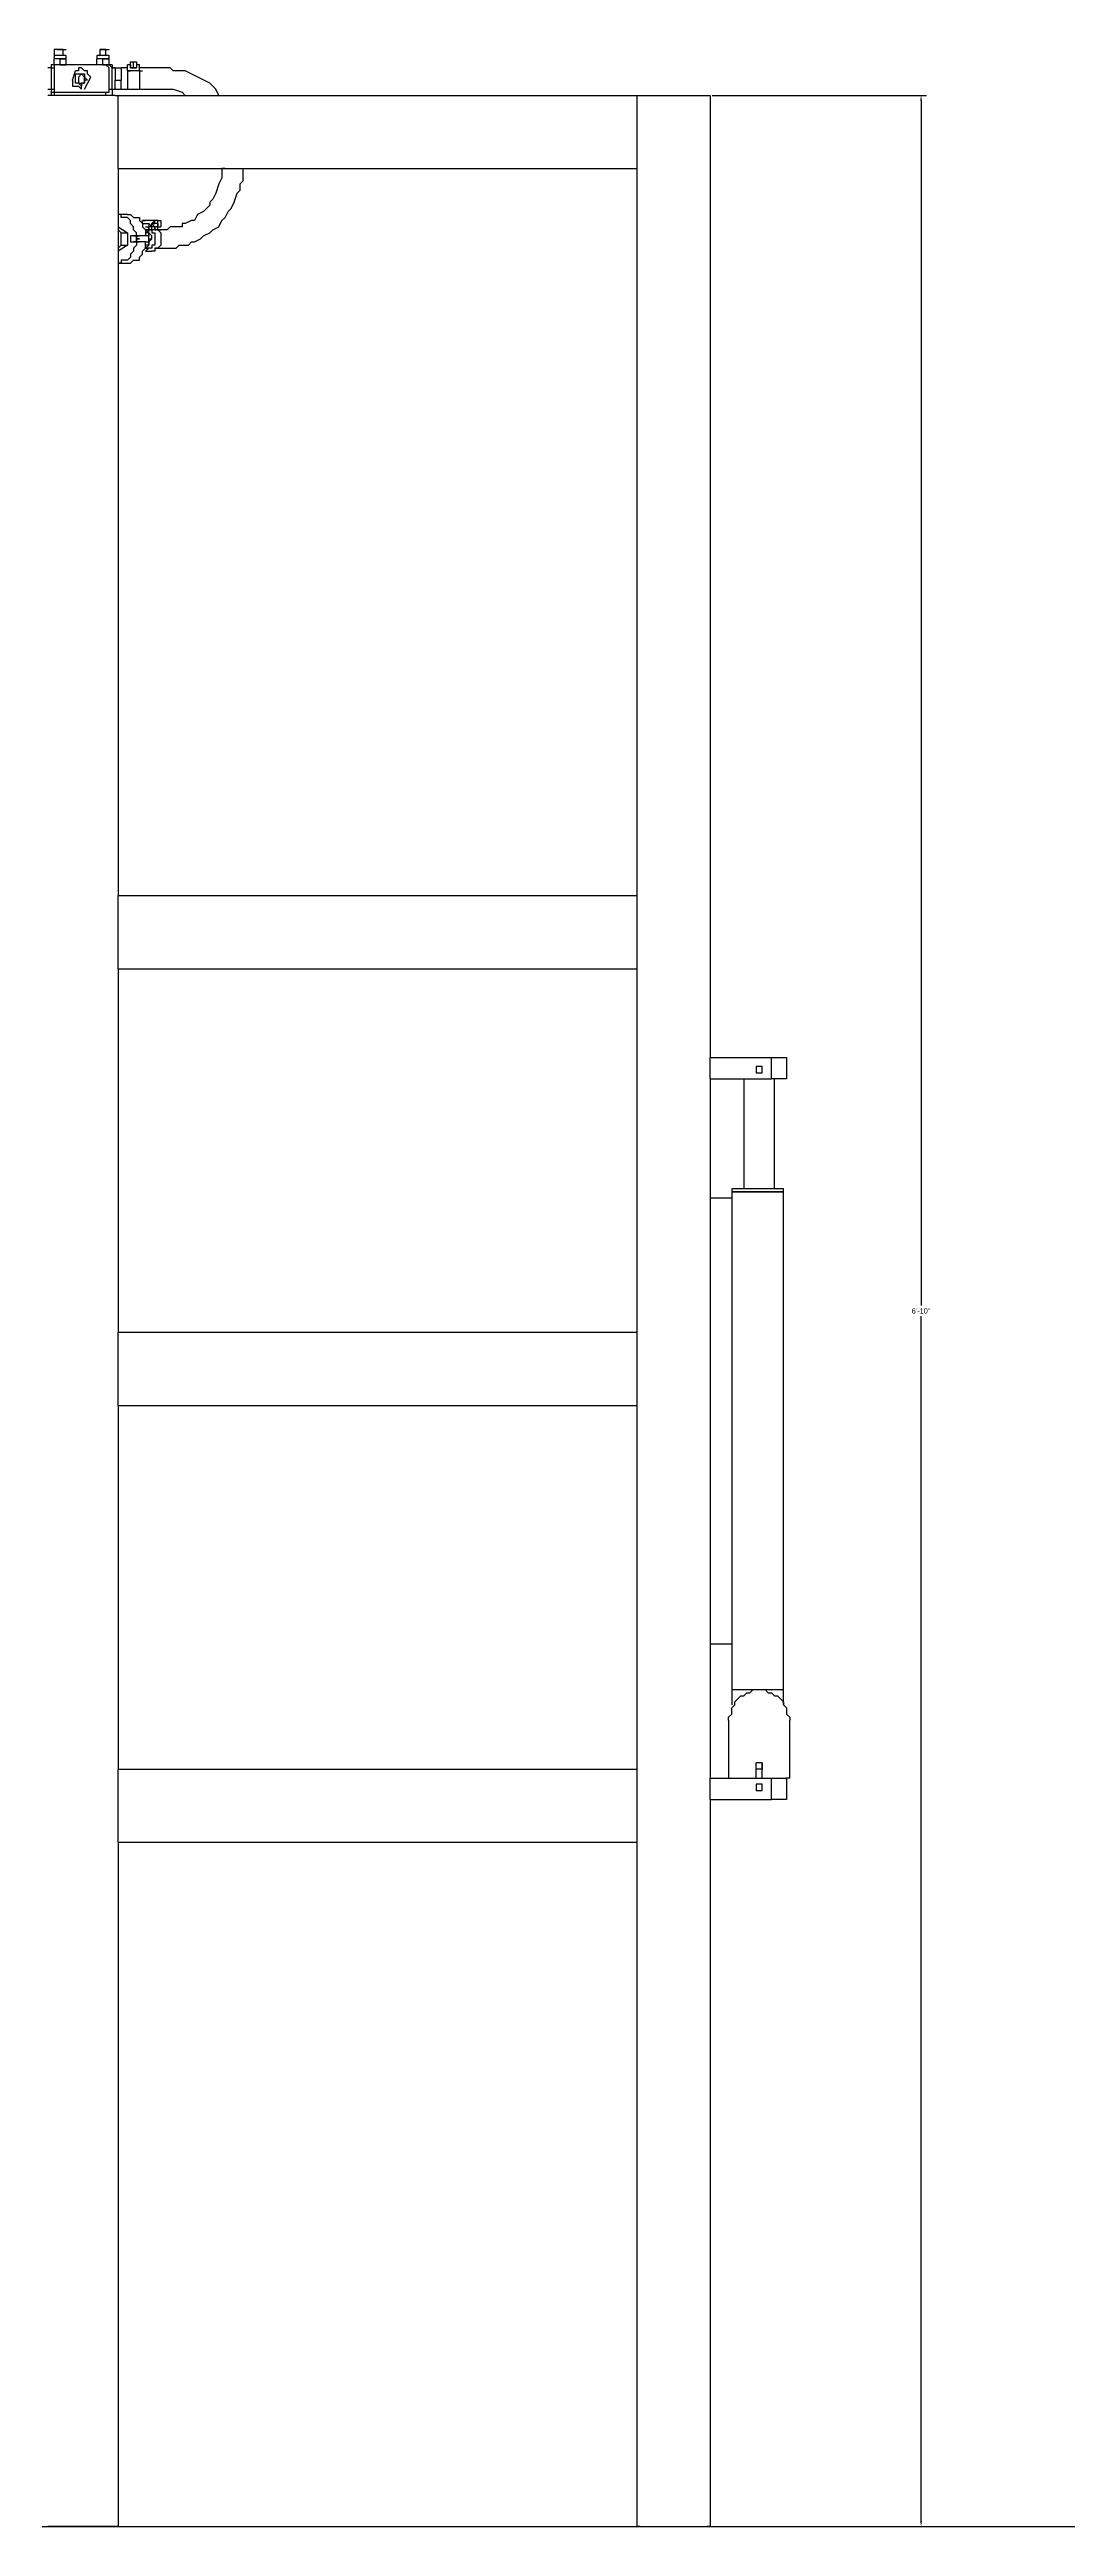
# Model space of a CAD drawing. Extents: x 855 to 1547, y 199 to 1196.
# Drawn here: x 1414.2 to 1448.5, y 198.6 to 282.2 of the extents above; entities that cross this region are included whole.
import ezdxf

# ---------------------------------------------------------------- set-up
doc = ezdxf.new("R2010")
doc.units = 0
doc.layers.get('0').update_dxf_attribs({"linetype": 'CONTINUOUS'})
doc.layers.get('Defpoints').update_dxf_attribs({"linetype": 'CONTINUOUS'})
doc.layers.add('2345-64C-02_Sort_layout', color=7, linetype='CONTINUOUS')
doc.dimstyles.new('ISO-25', dxfattribs={"dimtxt": 2.5, "dimasz": 2.5, "dimexe": 1.25, "dimexo": 0.625, "dimtad": 1, "dimdsep": 46, "dimtxsty": 'Standard', "dimcen": 2.5, "dimadec": 0, "dimazin": 0, "dimtfac": 1, "dimtmove": 0, "dimatfit": 3, "dimfxl": 1, "dimarcsym": 0})

# ---------------------------------------------------------------- blocks, each defined once
blk = doc.blocks.new('*D7')
at = {"color": 0, "linetype": 'ByBlock', "lineweight": -2}
for p, q in [((1436.537, 280.61), (1443.768, 280.61)), ((1443.588, 280.43), (1443.588, 239.79)), ((1443.588, 198.79), (1443.588, 239.43)), ((1436.538, 198.61), (1443.768, 198.61))]:
    blk.add_line(p, q, dxfattribs=at)
at = {"color": 0}
for points in [[(1443.618, 280.43), (1443.558, 280.43), (1443.588, 280.61)], [(1443.558, 198.79), (1443.618, 198.79), (1443.588, 198.61)]]:
    blk.add_solid(points, dxfattribs=at)
at = {"layer": 'Defpoints', "color": 0}
for p in [(1436.475, 280.61), (1443.588, 280.61), (1436.475, 198.61)]:
    blk.add_point(p, dxfattribs=at)
at = {"color": 0, "linetype": 'ByBlock', "insert": (1443.588, 239.61), "char_height": 0.18, "attachment_point": 5}
blk.add_mtext('\\A1;6\'-10"', dxfattribs=at)

msp = doc.modelspace()

# ---------------------------------------------------------------- linework, layer by layer
at = {"layer": '2345-64C-02_Sort_layout', "color": 7}
for points in [[(1414.32679, 281.63983), (1414.22378, 281.63983), (1414.22378, 281.53681)], [(1414.22378, 281.63983), (1414.22378, 281.53681)], [(1414.32679, 281.63983), (1414.22378, 281.63983)], [(1414.32679, 282.1549), (1414.32679, 281.94887)], [(1414.42977, 282.1549), (1414.32679, 282.1549)], [(1414.63584, 282.1549), (1414.32679, 282.1549)], [(1414.32679, 281.94887), (1414.32679, 281.84586)], [(1414.63584, 281.94887), (1414.32679, 281.94887)], [(1414.53287, 281.63983), (1414.42977, 281.63983), (1414.32679, 281.63983), (1414.32679, 281.84586)], [(1414.42977, 281.84586), (1414.32679, 281.84586)], [(1414.42977, 281.84586), (1414.32679, 281.84586)], [(1416.18107, 281.53681), (1416.07805, 281.63983), (1414.32679, 281.63983), (1414.32679, 281.53681), (1414.32679, 280.81571), (1414.32679, 280.71269), (1416.07805, 280.71269), (1416.18107, 280.71269), (1416.18107, 280.81571), (1416.18107, 281.53681)], [(1416.07805, 281.63983), (1414.32679, 281.63983)], [(1414.42977, 282.1549), (1414.6358, 282.1549)], [(1414.53287, 281.84586), (1414.42977, 281.84586)], [(1414.63584, 281.84586), (1414.42977, 281.84586)], [(1414.53287, 281.84586), (1414.53278, 281.84586), (1414.6358, 281.84586), (1414.6358, 281.84586), (1414.73881, 281.84586)], [(1414.53287, 281.63983), (1414.53278, 281.63983), (1414.6358, 281.63983)], [(1414.53287, 281.63983), (1414.53287, 281.84586)], [(1414.73885, 281.84586), (1414.73881, 281.94887), (1414.6358, 281.94887)], [(1414.73885, 281.84586), (1414.6358, 281.84586)], [(1414.63584, 281.63983), (1414.6358, 281.63983), (1414.73881, 281.63983)], [(1414.63584, 281.94887), (1414.63584, 282.1549)], [(1414.63584, 282.1549), (1414.73885, 282.1549)], [(1414.73885, 281.84586), (1414.73881, 281.84586)], [(1414.73885, 281.63983), (1414.73881, 281.63983)], [(1414.73885, 281.63983), (1414.73885, 281.84586)], [(1415.87202, 281.94887), (1415.76896, 281.94887), (1415.76896, 281.84586)], [(1415.87202, 281.84586), (1415.87198, 281.84586), (1415.76896, 281.84586)], [(1415.87202, 281.84586), (1415.76896, 281.84586)], [(1415.76905, 281.84586), (1415.76896, 281.84586)], [(1415.87202, 281.63983), (1415.87198, 281.63983), (1415.76896, 281.63983)], [(1415.76905, 281.63983), (1415.76896, 281.63983)], [(1415.76905, 281.63983), (1415.76905, 281.84586)], [(1416.07805, 282.1549), (1415.87198, 282.1549), (1416.07805, 282.1549)], [(1416.07805, 281.94887), (1415.87198, 281.94887)], [(1415.97504, 281.84586), (1415.97499, 281.84586), (1415.87198, 281.84586)], [(1416.07805, 281.84586), (1415.87198, 281.84586)], [(1415.97504, 281.63983), (1415.97499, 281.63983), (1415.87198, 281.63983)], [(1415.87202, 282.1549), (1415.87202, 281.94887)], [(1415.87202, 282.1549), (1415.97504, 282.1549)], [(1415.97504, 281.63983), (1415.97504, 281.84586)], [(1415.97504, 281.84586), (1416.07805, 281.84586), (1416.18107, 281.84586)], [(1415.97504, 281.63983), (1416.07805, 281.63983)], [(1416.07805, 281.94887), (1416.07805, 282.1549)], [(1416.07805, 282.1549), (1416.18107, 282.1549)], [(1416.18107, 281.84586), (1416.18107, 281.94887), (1416.07805, 281.94887)], [(1416.18107, 281.84586), (1416.07805, 281.84586)], [(1416.28408, 281.53681), (1416.18107, 281.63983), (1416.07805, 281.63983)], [(1416.28408, 281.63983), (1416.07805, 281.63983)], [(1416.07805, 281.63983), (1416.18107, 281.63983)], [(1416.18107, 281.63983), (1416.18107, 281.84586)], [(1416.28408, 281.63983), (1416.28408, 281.53681)], [(1416.90217, 281.63983), (1416.79916, 281.63983)], [(1416.79916, 281.4338), (1416.79916, 281.63983)], [(1416.90217, 281.63983), (1416.79916, 281.63983)], [(1416.90217, 281.63983), (1416.90217, 281.74284)], [(1416.90217, 281.74284), (1417.00514, 281.74284)], [(1416.90217, 281.63983), (1416.90217, 281.74284)], [(1416.90217, 281.74284), (1417.10816, 281.74284)], [(1416.90217, 281.63983), (1416.90217, 281.53681)], [(1416.90217, 281.53681), (1416.90217, 281.63983)], [(1417.00514, 281.74284), (1417.10824, 281.74284), (1417.10824, 281.63983), (1417.10824, 281.53681)], [(1417.00514, 281.53681), (1417.00514, 281.74284)], [(1417.00514, 281.53681), (1417.00514, 281.74284)], [(1417.00514, 281.74284), (1417.10824, 281.74284)], [(1417.10824, 281.74284), (1417.10816, 281.63983)], [(1417.10824, 281.63983), (1417.10816, 281.53681)], [(1417.21122, 281.63983), (1417.10824, 281.63983)], [(1417.21122, 281.63983), (1417.21117, 281.63983), (1417.10824, 281.63983)], [(1417.21122, 281.4338), (1417.21122, 281.63983)], [(1414.22378, 281.53681), (1414.12076, 281.53681)], [(1414.12076, 280.81571), (1414.22378, 280.81571), (1414.32679, 280.81571)], [(1414.22378, 281.53681), (1414.32679, 281.53681)], [(1414.22378, 281.53681), (1414.22378, 280.81571)], [(1414.22378, 281.53681), (1414.22378, 280.81571)], [(1414.22378, 280.81571), (1414.22378, 280.71269), (1414.32679, 280.71269), (1414.32679, 280.60967)], [(1414.22378, 280.81571), (1414.22378, 280.60967)], [(1414.94489, 281.12475), (1415.0479, 281.4338)], [(1414.94489, 281.12475), (1414.94489, 280.91872), (1415.15092, 280.91872), (1415.25393, 280.81571), (1415.25393, 280.91872)], [(1415.56298, 281.22777), (1415.45996, 281.33078), (1415.45996, 281.4338), (1415.35695, 281.4338), (1415.25393, 281.53681), (1415.15092, 281.53681), (1415.15092, 281.4338), (1415.0479, 281.4338)], [(1415.25393, 280.91872), (1415.15092, 281.02174), (1415.0479, 281.02174), (1415.0479, 281.33078), (1415.35695, 281.33078), (1415.35695, 281.22777), (1415.45996, 281.12475), (1415.35695, 281.12475), (1415.35695, 281.02174), (1415.25393, 281.02174), (1415.25393, 280.91872)], [(1415.25393, 281.02174), (1415.35695, 281.02174), (1415.35695, 281.22777), (1415.25393, 281.33078), (1415.15092, 281.22777), (1415.15092, 281.02174), (1415.25393, 281.02174)], [(1415.35695, 280.81571), (1415.56298, 281.22777)], [(1416.07805, 280.60967), (1416.07805, 280.71269), (1416.18107, 280.71269), (1416.18107, 280.81571), (1416.28408, 280.81571)], [(1416.3871, 281.53681), (1416.28408, 281.53681), (1416.3871, 281.53681)], [(1416.28408, 280.81571), (1416.28408, 281.53681)], [(1416.28408, 280.81571), (1416.28408, 281.53681)], [(1416.28408, 280.81571), (1416.3871, 280.81571)], [(1416.28408, 280.81571), (1416.3871, 280.81571)], [(1416.28408, 280.81571), (1416.28408, 280.60967)], [(1416.3871, 281.53681), (1416.59313, 281.53681)], [(1416.3871, 281.53681), (1416.3871, 281.12475)], [(1416.3871, 281.12475), (1416.59313, 281.12475)], [(1416.3871, 280.81571), (1416.3871, 281.12475)], [(1416.3871, 280.81571), (1416.59313, 280.81571)], [(1416.79916, 281.53681), (1416.59313, 281.53681)], [(1416.59313, 281.53681), (1416.59313, 281.12475)], [(1416.59313, 280.81571), (1416.59313, 281.12475)], [(1416.59313, 280.81571), (1416.79916, 280.81571)], [(1416.79916, 281.4338), (1416.79916, 280.81571)], [(1417.21122, 281.4338), (1416.79916, 281.4338)], [(1416.79916, 281.4338), (1416.90217, 281.4338)], [(1416.79916, 280.81571), (1417.21122, 280.81571)], [(1416.90217, 281.53681), (1417.00514, 281.53681)], [(1417.10824, 281.53681), (1416.90217, 281.53681)], [(1417.00514, 281.53681), (1417.10824, 281.53681)], [(1417.00514, 281.53681), (1417.10824, 281.53681)], [(1419.88961, 280.60967), (1419.78655, 280.81571), (1419.58052, 281.02174), (1418.75644, 281.4338), (1418.34434, 281.4338), (1418.24132, 281.53681), (1417.21117, 281.53681)], [(1417.21122, 281.4338), (1417.21117, 280.81571)], [(1417.21122, 281.4338), (1417.31423, 281.4338)], [(1417.21122, 280.81571), (1418.34434, 280.81571), (1418.65343, 280.71269), (1418.75644, 280.60967)], [(1416.3871, 280.60967), (1414.12076, 280.60967)], [(1416.3871, 280.60967), (1416.49011, 280.60967)], [(1416.49011, 278.13731), (1416.49011, 280.60967), (1434.00267, 280.60967)], [(1434.00267, 280.60967), (1434.10569, 280.60967)], [(1434.00267, 278.13731), (1434.00267, 280.60967)], [(1434.10569, 280.60967), (1436.37206, 280.60967)], [(1436.37206, 280.60967), (1436.47499, 280.60967), (1436.47504, 248.15993)], [(1416.49011, 278.13731), (1416.49011, 253.61973)], [(1416.49011, 278.13731), (1434.00267, 278.13731)], [(1417.72629, 275.45892), (1418.44735, 275.45892), (1418.55037, 275.56194), (1418.85946, 275.56194), (1418.96247, 275.66495), (1419.06549, 275.66495), (1419.27152, 275.76797), (1419.37453, 275.87098), (1419.58052, 275.974), (1419.68354, 276.07701), (1419.88957, 276.18003), (1419.99262, 276.38606), (1420.09564, 276.48907), (1420.19865, 276.6951), (1420.30167, 276.79812), (1420.40468, 277.00415), (1420.5077, 277.31319), (1420.61071, 277.41621), (1420.61071, 277.62224), (1420.71373, 277.72525), (1420.71373, 277.82827), (1420.71373, 277.93128), (1420.71373, 278.0343), (1420.71373, 278.13731)], [(1420.09564, 278.13731), (1419.99262, 278.13731), (1419.99262, 277.82827), (1419.88957, 277.62224), (1419.78655, 277.31319), (1419.68354, 277.10716), (1419.58052, 277.00415), (1419.58052, 276.90113), (1419.37453, 276.6951), (1419.1685, 276.59209), (1419.06549, 276.38606), (1418.96247, 276.38606), (1418.75644, 276.28304), (1418.65343, 276.28304), (1418.65343, 276.18003), (1418.24132, 276.18003), (1418.13835, 276.07701), (1417.82931, 276.07701)], [(1434.00267, 253.61973), (1434.00267, 278.13731)], [(1416.79916, 276.59209), (1416.49011, 276.59209)], [(1417.10824, 275.87098), (1417.10816, 275.974), (1417.00514, 276.07701), (1417.00514, 276.18003), (1416.90217, 276.28304), (1416.90217, 276.38606), (1416.79916, 276.48907), (1416.59313, 276.48907), (1416.59313, 276.59209), (1416.49011, 276.59209)], [(1416.79916, 276.59209), (1416.90217, 276.59209), (1417.00514, 276.48907), (1417.21117, 276.48907), (1417.21117, 276.38606), (1417.31419, 276.28304), (1417.31419, 276.18003), (1417.41725, 276.07701), (1417.41725, 275.87098)], [(1416.49011, 276.18003), (1416.79916, 275.974)], [(1416.59313, 275.974), (1416.49011, 276.07701)], [(1416.49011, 275.45892), (1416.59313, 275.56194), (1416.59313, 275.974)], [(1416.59313, 275.974), (1416.79916, 275.974)], [(1416.79916, 275.974), (1416.79916, 275.56194)], [(1416.90217, 275.87098), (1416.90217, 275.66495)], [(1417.00514, 275.87098), (1416.90217, 275.87098)], [(1417.10824, 275.87098), (1417.00514, 275.87098)], [(1417.00514, 275.87098), (1417.10824, 275.87098)], [(1417.00514, 275.87098), (1417.10824, 275.87098), (1417.10824, 275.66495)], [(1417.41725, 275.66495), (1417.10824, 275.66495), (1417.10816, 275.76797), (1417.21117, 275.76797), (1417.10816, 275.76797), (1417.10816, 275.87098)], [(1417.10824, 275.66495), (1417.10824, 275.87098)], [(1417.10824, 275.87098), (1417.21122, 275.87098)], [(1417.41725, 275.87098), (1417.10824, 275.87098)], [(1417.31423, 276.28304), (1417.31419, 276.28304), (1417.31419, 276.38606)], [(1417.72629, 276.38606), (1417.31423, 276.38606)], [(1417.31423, 276.38606), (1417.41725, 276.38606)], [(1417.31423, 276.28304), (1417.52026, 276.28304), (1417.52026, 276.18003)], [(1417.41725, 276.28304), (1417.52026, 276.28304)], [(1417.41725, 276.28304), (1417.52026, 276.28304), (1417.62328, 276.18003)], [(1417.41725, 276.18003), (1417.52026, 276.18003), (1417.52026, 276.07701)], [(1417.52026, 276.07701), (1417.41725, 276.07701)], [(1417.41725, 276.07701), (1417.52026, 275.974)], [(1417.41725, 276.07701), (1417.52026, 276.07701)], [(1417.41725, 276.07701), (1417.52026, 276.07701)], [(1417.41725, 275.45892), (1417.52026, 275.56194), (1417.52026, 275.66495), (1417.62328, 275.76797), (1417.62328, 275.87098), (1417.52026, 275.974), (1417.52026, 276.07701), (1417.41725, 276.07701)], [(1417.62328, 276.07701), (1417.62328, 275.974), (1417.72629, 275.974), (1417.72629, 275.56194), (1417.62328, 275.56194), (1417.62328, 275.45892), (1417.52026, 275.45892), (1417.41725, 275.35591)], [(1417.41725, 276.07701), (1417.62328, 276.07701), (1417.62328, 275.974), (1417.72629, 275.974), (1417.72629, 275.56194), (1417.62328, 275.56194), (1417.62328, 275.45892), (1417.41725, 275.45892)], [(1417.52026, 275.974), (1417.41725, 275.974)], [(1417.41725, 275.66495), (1417.52026, 275.66495), (1417.52026, 275.87098), (1417.41725, 275.87098)], [(1417.62328, 276.18003), (1417.52026, 276.18003)], [(1417.52026, 276.07701), (1417.52026, 276.18003)], [(1417.62328, 276.07701), (1417.52026, 276.07701)], [(1417.52026, 275.974), (1417.52026, 275.87098)], [(1417.52026, 275.76797), (1417.52026, 275.974)], [(1417.52026, 275.76797), (1417.62328, 275.76797)], [(1417.52026, 275.56194), (1417.52026, 275.76797)], [(1417.82931, 276.28304), (1417.62328, 276.28304), (1417.72629, 276.38606)], [(1417.62328, 276.28304), (1417.72629, 276.28304), (1417.72629, 276.38606)], [(1417.62328, 276.28304), (1417.72629, 276.18003)], [(1417.72629, 276.18003), (1417.62328, 276.18003), (1417.62328, 276.28304)], [(1417.72629, 276.07701), (1417.62328, 276.07701), (1417.62328, 276.18003)], [(1417.82931, 276.07701), (1417.62328, 276.07701)], [(1417.82931, 276.07701), (1417.93232, 275.974), (1417.93232, 275.56194), (1417.82931, 275.45892), (1417.72629, 275.45892), (1417.72629, 275.35591), (1417.62328, 275.35591)], [(1417.82931, 276.38606), (1417.72629, 276.38606)], [(1417.82931, 276.28304), (1417.82931, 276.18003), (1417.72629, 276.18003)], [(1417.72629, 276.18003), (1417.72629, 276.07701), (1417.72629, 276.18003)], [(1417.72629, 276.07701), (1417.82931, 276.07701)], [(1417.82931, 276.28304), (1417.82931, 276.38606)], [(1417.82931, 276.38606), (1417.93232, 276.38606)], [(1417.82931, 276.18003), (1417.82931, 276.38606)], [(1417.82931, 276.18003), (1417.82931, 276.38606), (1417.93232, 276.38606)], [(1417.82931, 276.38606), (1417.93232, 276.38606)], [(1417.82931, 276.18003), (1417.93232, 276.18003)], [(1417.82931, 276.07701), (1417.82931, 276.18003)], [(1417.82931, 276.18003), (1417.93232, 276.18003)], [(1417.82931, 276.18003), (1417.93232, 276.18003)], [(1417.82931, 276.07701), (1417.93232, 276.07701)], [(1417.93232, 276.38606), (1417.93232, 276.28304), (1417.93232, 276.18003)], [(1417.10824, 275.66495), (1417.10816, 275.56194), (1417.00514, 275.45892), (1417.00514, 275.35591), (1416.90217, 275.25289), (1416.90217, 275.14988), (1416.79916, 275.04686), (1416.59313, 275.04686), (1416.59313, 274.94385), (1416.49011, 274.94385)], [(1416.79916, 275.56194), (1416.49011, 275.35591)], [(1416.49011, 274.94385), (1416.79916, 274.94385)], [(1416.59313, 275.56194), (1416.79916, 275.56194)], [(1416.79916, 274.94385), (1416.90217, 274.94385), (1417.00514, 275.04686), (1417.21117, 275.04686), (1417.21117, 275.14988), (1417.31419, 275.25289), (1417.31419, 275.35591), (1417.41725, 275.45892), (1417.41725, 275.66495)], [(1416.90217, 275.66495), (1417.00514, 275.66495)], [(1417.00514, 275.66495), (1417.10824, 275.66495)], [(1417.00514, 275.66495), (1417.10824, 275.66495), (1417.21122, 275.66495)], [(1417.10824, 275.66495), (1417.00514, 275.66495)], [(1417.52026, 275.56194), (1417.41725, 275.56194)], [(1417.52026, 275.56194), (1417.41725, 275.45892)], [(1417.41725, 275.45892), (1417.52026, 275.45892)], [(1417.41725, 275.35591), (1417.62328, 275.35591)], [(1417.52026, 275.66495), (1417.52026, 275.56194)], [(1416.49011, 251.14736), (1416.49011, 253.61973), (1434.00267, 253.61973)], [(1434.00267, 251.14736), (1434.00267, 253.61973)], [(1416.49011, 251.14736), (1416.49011, 238.88857)], [(1416.49011, 251.14736), (1434.00267, 251.14736)], [(1434.00267, 238.88857), (1434.00267, 251.14736)], [(1436.47504, 248.15993), (1438.53534, 248.15993)], [(1436.47504, 247.43882), (1436.47504, 248.15993)], [(1438.53534, 247.43882), (1438.53534, 248.15993)], [(1438.53534, 248.15993), (1439.05041, 248.15993)], [(1439.05041, 248.15993), (1439.05041, 247.43882)], [(1436.47504, 247.43882), (1438.53534, 247.43882)], [(1436.47504, 247.43882), (1436.47504, 223.84837)], [(1437.60816, 247.43882), (1437.60816, 243.73028)], [(1438.02026, 247.74787), (1438.02026, 247.64485), (1438.22629, 247.64485), (1438.22629, 247.85088), (1438.02026, 247.85088), (1438.02026, 247.74787)], [(1439.05041, 247.43882), (1438.53534, 247.43882)], [(1438.63835, 243.73028), (1438.63835, 247.43882)], [(1436.47504, 243.42123), (1437.19614, 243.42123)], [(1437.19614, 243.73028), (1437.19614, 243.62726)], [(1438.12328, 243.73028), (1437.19614, 243.73028)], [(1437.19614, 243.62726), (1437.19614, 227.14485)], [(1437.19614, 243.62726), (1438.12328, 243.62726)], [(1438.12328, 243.62726), (1437.19614, 243.62726)], [(1438.94744, 243.73028), (1438.12328, 243.73028)], [(1438.12328, 243.62726), (1438.94735, 243.62726)], [(1438.94744, 243.62726), (1438.12328, 243.62726)], [(1438.94744, 243.62726), (1438.94744, 243.73028)], [(1438.94744, 227.14485), (1438.94744, 243.62726)], [(1416.49011, 236.41621), (1416.49011, 238.88857), (1434.00267, 238.88857)], [(1434.00267, 236.41621), (1434.00267, 238.88857)], [(1416.49011, 236.41621), (1416.49011, 224.15741)], [(1416.49011, 236.41621), (1434.00267, 236.41621)], [(1434.00267, 224.15741), (1434.00267, 236.41621)], [(1436.47504, 228.38103), (1437.19614, 228.38103)], [(1437.09313, 225.80565), (1437.09313, 225.90867), (1437.19614, 226.01168), (1437.19614, 226.21772), (1437.29916, 226.32073), (1437.29916, 226.42375), (1437.50519, 226.62978), (1437.60816, 226.62978), (1437.71117, 226.73279), (1437.81419, 226.73279), (1437.9172, 226.83581), (1438.32931, 226.83581), (1438.43232, 226.73279), (1438.53534, 226.73279), (1438.63835, 226.62978), (1438.74137, 226.62978), (1438.94735, 226.42375), (1438.94735, 226.32073), (1439.05041, 226.21772), (1439.05037, 226.01168), (1439.15338, 225.90867), (1439.15338, 225.80565)], [(1437.19614, 227.14485), (1437.19614, 227.04184)], [(1437.19614, 227.04184), (1437.19614, 226.83581)], [(1437.19614, 226.83581), (1437.19614, 226.32073)], [(1437.19614, 226.83581), (1438.94735, 226.83581)], [(1437.19614, 226.83581), (1438.12328, 226.83581)], [(1438.12328, 226.83581), (1438.94735, 226.83581)], [(1438.94744, 227.04184), (1438.94735, 227.14485)], [(1438.94744, 226.83581), (1438.94744, 227.04184)], [(1438.94744, 226.32073), (1438.94744, 226.83581)], [(1437.09313, 225.80565), (1437.09313, 223.84837)], [(1439.15343, 223.84837), (1439.15343, 225.80565)], [(1416.49011, 221.68505), (1416.49011, 224.15741), (1434.00267, 224.15741)], [(1434.00267, 221.68505), (1434.00267, 224.15741)], [(1438.22629, 224.36344), (1438.22629, 224.15741), (1438.02026, 224.15741), (1438.02026, 224.36344)], [(1438.22629, 223.84837), (1438.22629, 224.36344), (1438.02026, 224.36344)], [(1438.02026, 223.84837), (1438.02026, 224.36344)], [(1436.47504, 223.12726), (1436.47504, 198.60967), (1436.37198, 198.60967)], [(1436.47504, 223.84837), (1438.53534, 223.84837)], [(1436.47504, 223.12726), (1436.47504, 223.84837)], [(1436.47504, 223.12726), (1438.53534, 223.12726)], [(1438.02026, 223.53932), (1438.02026, 223.43631), (1438.22629, 223.43631), (1438.22629, 223.64234), (1438.02026, 223.64234), (1438.02026, 223.53932)], [(1438.53534, 223.12726), (1438.53534, 223.84837)], [(1438.53534, 223.84837), (1439.05041, 223.84837)], [(1439.05041, 223.12726), (1438.53534, 223.12726)], [(1439.15343, 223.84837), (1439.05037, 223.84837)], [(1439.05041, 223.84837), (1439.05041, 223.12726)], [(1416.49011, 221.68505), (1416.49011, 198.60967), (1416.3871, 198.60967)], [(1416.49011, 221.68505), (1434.00267, 221.68505)], [(1434.00267, 198.60967), (1434.00267, 221.68505)], [(1119.14809, 198.60967), (1546.91141, 198.60967)], [(1416.3871, 198.60967), (1414.12076, 198.60967)], [(1434.10569, 198.60967), (1434.00263, 198.60967)], [(1434.10569, 198.60967), (1436.37206, 198.60967)]]:
    msp.add_lwpolyline(points, dxfattribs=at)

# ---------------------------------------------------------------- dimensions: what is measured, and where the dimension line sits
at = {"linetype": 'ByBlock'}
dim = msp.add_aligned_dim(p1=(1436.47504, 198.60967), p2=(1436.47499, 280.60967), distance=-7.11341, dimstyle='ISO-25', override={"dimtxt": 0.18, "dimasz": 0.18, "dimexe": 0.18, "dimexo": 0.0625, "dimgap": 0.09, "dimtad": 0, "dimtih": 1, "dimtoh": 1, "dimdec": 4, "dimzin": 0, "dimlunit": 4, "dimcen": 0.09, "dimtdec": 4, "dimtofl": 0, "dimtmove": 2, "dimtolj": 1, "dimtzin": 0}, dxfattribs=at)
dim.commit()
dim.dimension.update_dxf_attribs({"geometry": '*D7', "text_midpoint": (1443.58843, 239.60968)})

doc.saveas('drawing.dxf')
